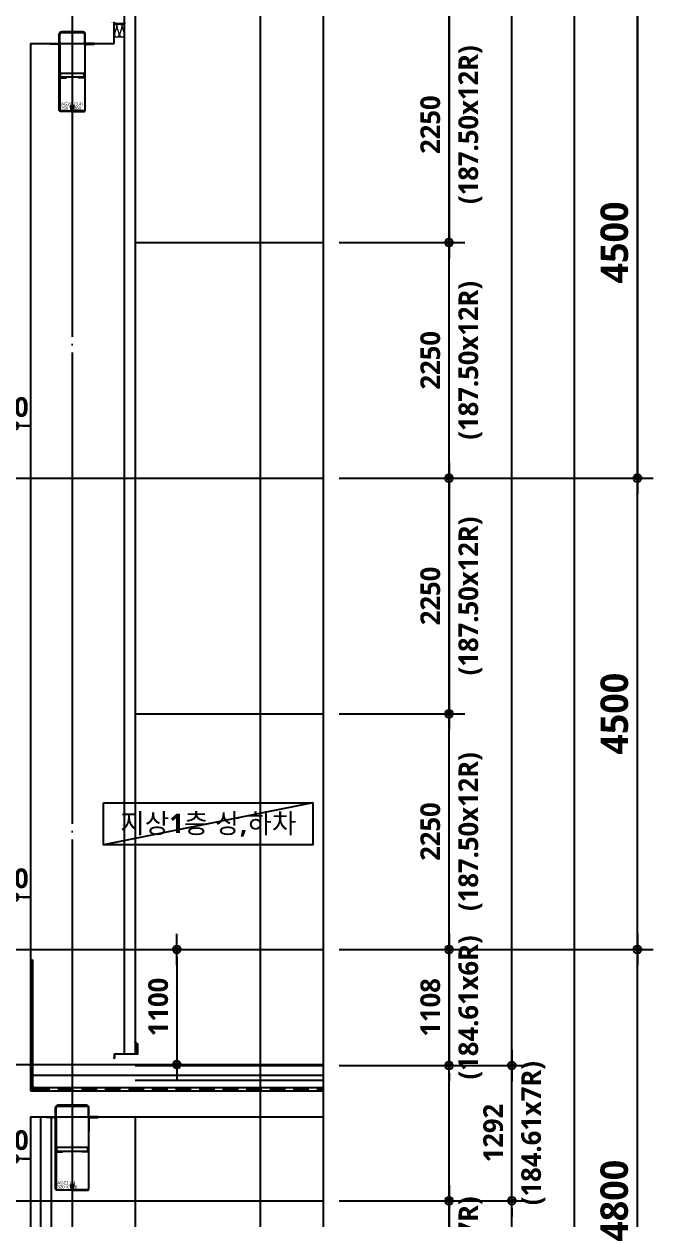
# Model space of a CAD drawing. Header units: millimetres. Extents: x 0 to 356400, y 0 to 68257.
# Drawn here: x 74263 to 80275, y 20125 to 31537 of the extents above; entities that cross this region are included whole.
import ezdxf
from ezdxf.enums import TextEntityAlignment as Align

# ---------------------------------------------------------------- set-up
doc = ezdxf.new("R2010")
doc.units = ezdxf.units.MM
doc.header["$LTSCALE"] = 75
doc.linetypes.add('CEN', pattern=[62, 60, -1, 0, -1])
doc.linetypes.add('STD_HIDDEN', pattern=[3, 2, -1])
doc.layers.get('Defpoints').update_dxf_attribs({"color": 161})
for name, color, linetype in [('##좌굴방지', 6, 'Continuous'), ('A-ANNO-GRA2', 4, 'Continuous'), ('A-ANNO-TEXT1', 7, 'Continuous'), ('A-CEN', 1, 'CEN'), ('A-DETL-WPRO-TYP2', 5, 'STD_HIDDEN'), ('A-FIN-TYP1', 6, 'Continuous'), ('A-FLOR-GW', 6, 'Continuous'), ('A-SECT-MATR1', 4, 'Continuous'), ('A-SECT-MATR2-PAT', 8, 'Continuous'), ('A-ST-AXIS-CEN', 252, 'CEN'), ('A-ST-AXIS-DIM', 7, 'Continuous'), ('A-ST-CONC', 2, 'Continuous'), ('ELE3', 4, 'Continuous')]:
    doc.layers.add(name, color=color, linetype=linetype)
doc.layers.add('A-XXXX-INSL2', color=8, linetype='Continuous', lineweight=18)
doc.layers.add('A-XXXX-STL', color=3, linetype='Continuous', lineweight=25)
for name, color, linetype, plot in [('Defpoint', 161, 'Continuous', False), ('G(그리드1)', 185, 'Continuous', False), ('G(그리드2)', 235, 'Continuous', False)]:
    doc.layers.add(name, color=color, linetype=linetype, plot=plot)
doc.styles.add('SH_대대리576', font='')
doc.styles.add('SH_진천_나눔', font='NanumGothicBold.ttf')
doc.styles.get("Standard").update_dxf_attribs({"font": 'arial.ttf'})
doc.styles.add('성본리_나눔BO', font='')
doc.styles.get('SH_대대리576').set_extended_font_data('NanumGothic', bold=True)
doc.styles.get('성본리_나눔BO').set_extended_font_data('NanumGothic', bold=True)
doc.dimstyles.new('SHP 75', dxfattribs={"dimscale": 75, "dimtxt": 3.5, "dimasz": 1, "dimexe": 2, "dimexo": 2, "dimgap": 1, "dimtad": 1, "dimdec": 0, "dimzin": 0, "dimdsep": 46, "dimtxsty": 'SH_대대리576', "dimblk": 'DIMDOT', "dimcen": 0.09, "dimclrd": 256, "dimclre": 256, "dimclrt": 3, "dimadec": 0, "dimazin": 1, "dimtfac": 1, "dimtdec": 0, "dimtix": 1, "dimtmove": 2, "dimatfit": 0, "dimldrblk": 'DIMDOT', "dimfxl": 1, "dimtfillclr": 3, "dimtolj": 1, "dimtzin": 0, "dimlwd": -1, "dimlwe": -1, "dimarcsym": 0})
doc.dimstyles.new('SHP 75 (in)', dxfattribs={"dimscale": 75, "dimtxt": 2.5, "dimasz": 1, "dimexe": 2, "dimexo": 2, "dimgap": 1, "dimtad": 1, "dimdec": 0, "dimzin": 0, "dimdsep": 46, "dimtxsty": 'SH_대대리576', "dimblk": 'DIMDOT', "dimblk1": 'NONE', "dimblk2": 'DIMDOT', "dimcen": 0.09, "dimclrd": 256, "dimclre": 256, "dimclrt": 3, "dimadec": 0, "dimazin": 1, "dimtfac": 1, "dimtdec": 0, "dimtix": 1, "dimtmove": 2, "dimatfit": 0, "dimldrblk": 'DIMDOT', "dimfxl": 1, "dimtfillclr": 3, "dimtolj": 1, "dimtzin": 0, "dimlwd": -1, "dimlwe": -1, "dimarcsym": 0})
pattern_1 = [(45, (-26621.6069, -1554.5902), (-0.25, 0.25), [])]
pattern_2 = [(45, (-26656.6069, -1454.5902), (-0.25, 0.25), [])]

# ---------------------------------------------------------------- blocks, each defined once
blk = doc.blocks.new('DIMDOT')
at = {"color": 0}
blk.add_line((-2, 0), (2, 0), dxfattribs=at)
for radius in [0.5, 0.25]:
    blk.add_circle((0, 0), radius, dxfattribs=at)
blk = doc.blocks.new('*D1232')
at = {"layer": 'A-ST-AXIS-DIM'}
for p, q in [((74025, 27350), (74025, 27850)), ((74175, 27350), (74175, 27850)), ((73950, 27700), (73875, 27700)), ((74175, 27700), (74025, 27700)), ((74250, 27700), (74325, 27700))]:
    blk.add_line(p, q, dxfattribs=at)
at = {"layer": 'Defpoints', "color": 0}
for p in [(74025, 27700), (74025, 27200), (74175, 27200)]:
    blk.add_point(p, dxfattribs=at)
at = {"layer": 'A-ST-AXIS-DIM', "linetype": 'ByBlock', "xscale": 75, "yscale": 75, "zscale": 75}
blk.add_blockref('DIMDOT', (74025, 27700), dxfattribs=at)
at = {"layer": 'A-ST-AXIS-DIM', "linetype": 'ByBlock', "xscale": 75, "yscale": 75, "zscale": 75, "rotation": 180}
blk.add_blockref('DIMDOT', (74175, 27700), dxfattribs=at)
at = {"layer": 'A-ST-AXIS-DIM', "color": 3, "insert": (74100, 27878), "char_height": 187.5, "attachment_point": 5, "style": 'SH_대대리576'}
blk.add_mtext('\\A1;150', dxfattribs=at)
blk = doc.blocks.new('_None')
blk = doc.blocks.new('*D1237')
at = {"layer": 'A-ST-AXIS-DIM'}
for p, q in [((74025, 20350), (74025, 20850)), ((74175, 20350), (74175, 20850)), ((73950, 20700), (73875, 20700)), ((74175, 20700), (74025, 20700)), ((74250, 20700), (74325, 20700))]:
    blk.add_line(p, q, dxfattribs=at)
at = {"layer": 'Defpoints', "color": 0}
for p in [(74025, 20700), (74025, 20200), (74175, 20200)]:
    blk.add_point(p, dxfattribs=at)
at = {"layer": 'A-ST-AXIS-DIM', "linetype": 'ByBlock', "xscale": 75, "yscale": 75, "zscale": 75}
blk.add_blockref('DIMDOT', (74025, 20700), dxfattribs=at)
at = {"layer": 'A-ST-AXIS-DIM', "linetype": 'ByBlock', "xscale": 75, "yscale": 75, "zscale": 75, "rotation": 180}
blk.add_blockref('DIMDOT', (74175, 20700), dxfattribs=at)
at = {"layer": 'A-ST-AXIS-DIM', "color": 3, "insert": (74100, 20878), "char_height": 187.5, "attachment_point": 5, "style": 'SH_대대리576'}
blk.add_mtext('\\A1;150', dxfattribs=at)
blk = doc.blocks.new('*D1239')
at = {"layer": 'A-ST-AXIS-DIM'}
for p, q in [((77275, 27200), (80275, 27200)), ((80125, 22775), (80125, 27125)), ((77275, 22700), (80275, 22700))]:
    blk.add_line(p, q, dxfattribs=at)
at = {"layer": 'Defpoints', "color": 0}
for p in [(77125, 27200), (80125, 27200), (77125, 22700)]:
    blk.add_point(p, dxfattribs=at)
at = {"layer": 'A-ST-AXIS-DIM', "linetype": 'ByBlock', "xscale": 75, "yscale": 75, "zscale": 75}
for p, rotation in [((80125, 27200), 90), ((80125, 22700), 270)]:
    blk.add_blockref('DIMDOT', p, dxfattribs=dict(at, rotation=rotation))
at = {"layer": 'A-ST-AXIS-DIM', "color": 3, "insert": (79906, 24950), "char_height": 262.5, "attachment_point": 5, "rotation": 90, "style": 'SH_진천_나눔'}
blk.add_mtext('\\A1;4500', dxfattribs=at)
blk = doc.blocks.new('*D1241')
at = {"layer": 'A-ST-AXIS-DIM'}
for p, q in [((77275, 22700), (80275, 22700)), ((80125, 17975), (80125, 22625)), ((77275, 17900), (80275, 17900))]:
    blk.add_line(p, q, dxfattribs=at)
at = {"layer": 'Defpoints', "color": 0}
for p in [(77125, 22700), (80125, 22700), (77125, 17900)]:
    blk.add_point(p, dxfattribs=at)
at = {"layer": 'A-ST-AXIS-DIM', "linetype": 'ByBlock', "xscale": 75, "yscale": 75, "zscale": 75}
for p, rotation in [((80125, 22700), 90), ((80125, 17900), 270)]:
    blk.add_blockref('DIMDOT', p, dxfattribs=dict(at, rotation=rotation))
at = {"layer": 'A-ST-AXIS-DIM', "color": 3, "insert": (79905, 20300), "char_height": 262.5, "attachment_point": 5, "rotation": 90, "style": 'SH_진천_나눔'}
blk.add_mtext('\\A1;4800', dxfattribs=at)
blk = doc.blocks.new('*D1243')
at = {"layer": 'A-ST-AXIS-DIM'}
for p, q in [((77275, 31700), (80275, 31700)), ((80125, 31625), (80125, 27275)), ((77275, 27200), (80275, 27200))]:
    blk.add_line(p, q, dxfattribs=at)
at = {"layer": 'Defpoints', "color": 0}
for p in [(77125, 31700), (77125, 27200), (80125, 27200)]:
    blk.add_point(p, dxfattribs=at)
at = {"layer": 'A-ST-AXIS-DIM', "linetype": 'ByBlock', "xscale": 75, "yscale": 75, "zscale": 75}
for p, rotation in [((80125, 31700), 90), ((80125, 27200), 270)]:
    blk.add_blockref('DIMDOT', p, dxfattribs=dict(at, rotation=rotation))
at = {"layer": 'A-ST-AXIS-DIM', "color": 3, "insert": (79906, 29450), "char_height": 262.5, "attachment_point": 5, "rotation": 90, "style": 'SH_진천_나눔'}
blk.add_mtext('\\A1;4500', dxfattribs=at)
blk = doc.blocks.new('*D1245')
at = {"layer": 'A-ST-AXIS-DIM'}
for p, q in [((77275, 24950), (78475, 24950)), ((78325, 22775), (78325, 24875)), ((77275, 22700), (78475, 22700))]:
    blk.add_line(p, q, dxfattribs=at)
at = {"layer": 'Defpoints', "color": 0}
for p in [(77125, 24950), (78325, 24950), (77125, 22700)]:
    blk.add_point(p, dxfattribs=at)
at = {"layer": 'A-ST-AXIS-DIM', "linetype": 'ByBlock', "xscale": 75, "yscale": 75, "zscale": 75}
for p, rotation in [((78325, 24950), 90), ((78325, 22700), 270)]:
    blk.add_blockref('DIMDOT', p, dxfattribs=dict(at, rotation=rotation))
at = {"layer": 'A-ST-AXIS-DIM', "color": 3, "char_height": 187.5, "attachment_point": 5, "rotation": 90, "style": 'SH_대대리576'}
for s, insert in [('\\A1;(187.50x12R)', (78530, 23825)), ('\\A1;2250', (78147, 23825))]:
    blk.add_mtext(s, dxfattribs=dict(at, insert=insert))
blk = doc.blocks.new('*D1246')
at = {"layer": 'A-ST-AXIS-DIM'}
for p, q in [((77275, 27200), (78475, 27200)), ((78325, 27125), (78325, 25025)), ((77275, 24950), (78475, 24950))]:
    blk.add_line(p, q, dxfattribs=at)
at = {"layer": 'Defpoints', "color": 0}
for p in [(77125, 27200), (77125, 24950), (78325, 24950)]:
    blk.add_point(p, dxfattribs=at)
at = {"layer": 'A-ST-AXIS-DIM', "linetype": 'ByBlock', "xscale": 75, "yscale": 75, "zscale": 75}
for p, rotation in [((78325, 27200), 90), ((78325, 24950), 270)]:
    blk.add_blockref('DIMDOT', p, dxfattribs=dict(at, rotation=rotation))
at = {"layer": 'A-ST-AXIS-DIM', "color": 3, "char_height": 187.5, "attachment_point": 5, "rotation": 90, "style": 'SH_대대리576'}
for s, insert in [('\\A1;(187.50x12R)', (78530, 26075)), ('\\A1;2250', (78147, 26075))]:
    blk.add_mtext(s, dxfattribs=dict(at, insert=insert))
blk = doc.blocks.new('*D1247')
at = {"layer": 'A-ST-AXIS-DIM'}
for p, q in [((77275, 29450), (78475, 29450)), ((78325, 27275), (78325, 29375)), ((77275, 27200), (78475, 27200))]:
    blk.add_line(p, q, dxfattribs=at)
at = {"layer": 'Defpoints', "color": 0}
for p in [(77125, 29450), (78325, 29450), (77125, 27200)]:
    blk.add_point(p, dxfattribs=at)
at = {"layer": 'A-ST-AXIS-DIM', "linetype": 'ByBlock', "xscale": 75, "yscale": 75, "zscale": 75}
for p, rotation in [((78325, 29450), 90), ((78325, 27200), 270)]:
    blk.add_blockref('DIMDOT', p, dxfattribs=dict(at, rotation=rotation))
at = {"layer": 'A-ST-AXIS-DIM', "color": 3, "char_height": 187.5, "attachment_point": 5, "rotation": 90, "style": 'SH_대대리576'}
for s, insert in [('\\A1;(187.50x12R)', (78530, 28325)), ('\\A1;2250', (78147, 28325))]:
    blk.add_mtext(s, dxfattribs=dict(at, insert=insert))
blk = doc.blocks.new('*D1248')
at = {"layer": 'A-ST-AXIS-DIM'}
for p, q in [((77275, 31700), (78475, 31700)), ((78325, 31625), (78325, 29525)), ((77275, 29450), (78475, 29450))]:
    blk.add_line(p, q, dxfattribs=at)
at = {"layer": 'Defpoints', "color": 0}
for p in [(77125, 31700), (77125, 29450), (78325, 29450)]:
    blk.add_point(p, dxfattribs=at)
at = {"layer": 'A-ST-AXIS-DIM', "linetype": 'ByBlock', "xscale": 75, "yscale": 75, "zscale": 75}
for p, rotation in [((78325, 31700), 90), ((78325, 29450), 270)]:
    blk.add_blockref('DIMDOT', p, dxfattribs=dict(at, rotation=rotation))
at = {"layer": 'A-ST-AXIS-DIM', "color": 3, "char_height": 187.5, "attachment_point": 5, "rotation": 90, "style": 'SH_대대리576'}
for s, insert in [('\\A1;(187.50x12R)', (78530, 30575)), ('\\A1;2250', (78147, 30575))]:
    blk.add_mtext(s, dxfattribs=dict(at, insert=insert))
blk = doc.blocks.new('*D1272')
at = {"layer": 'A-ST-AXIS-DIM'}
for p, q in [((78325, 20375), (78325, 20450)), ((77275, 20300), (78475, 20300)), ((78325, 20300), (78325, 19008)), ((77275, 19008), (78475, 19008)), ((78325, 18933), (78325, 18858))]:
    blk.add_line(p, q, dxfattribs=at)
at = {"layer": 'Defpoints', "color": 0}
for p in [(77125, 20300), (77125, 19008), (78325, 19008)]:
    blk.add_point(p, dxfattribs=at)
at = {"layer": 'A-ST-AXIS-DIM', "linetype": 'ByBlock', "xscale": 75, "yscale": 75, "zscale": 75}
for p, rotation in [((78325, 20300), 270), ((78325, 19008), 90)]:
    blk.add_blockref('DIMDOT', p, dxfattribs=dict(at, rotation=rotation))
at = {"layer": 'A-ST-AXIS-DIM', "color": 3, "char_height": 187.5, "attachment_point": 5, "rotation": 90, "style": 'SH_대대리576'}
for s, insert in [('\\A1;(184.61x7R)', (78530, 19654)), ('\\A1;1292', (78147, 19654))]:
    blk.add_mtext(s, dxfattribs=dict(at, insert=insert))
blk = doc.blocks.new('*D1273')
at = {"layer": 'A-ST-AXIS-DIM'}
for p, q in [((78925, 21667), (78925, 21742)), ((77275, 21592), (79075, 21592)), ((78925, 20300), (78925, 21592)), ((77275, 20300), (79075, 20300)), ((78925, 20225), (78925, 20150))]:
    blk.add_line(p, q, dxfattribs=at)
at = {"layer": 'Defpoints', "color": 0}
for p in [(77125, 21592), (78925, 21592), (77125, 20300)]:
    blk.add_point(p, dxfattribs=at)
at = {"layer": 'A-ST-AXIS-DIM', "linetype": 'ByBlock', "xscale": 75, "yscale": 75, "zscale": 75}
for p, rotation in [((78925, 21592), 270), ((78925, 20300), 90)]:
    blk.add_blockref('DIMDOT', p, dxfattribs=dict(at, rotation=rotation))
at = {"layer": 'A-ST-AXIS-DIM', "color": 3, "char_height": 187.5, "attachment_point": 5, "rotation": 90, "style": 'SH_대대리576'}
for s, insert in [('\\A1;(184.61x7R)', (79130, 20946)), ('\\A1;1292', (78747, 20946))]:
    blk.add_mtext(s, dxfattribs=dict(at, insert=insert))
blk = doc.blocks.new('*D1274')
at = {"layer": 'A-ST-AXIS-DIM'}
for p, q in [((78325, 22775), (78325, 22850)), ((77275, 22700), (78475, 22700)), ((78325, 22700), (78325, 21592)), ((77275, 21592), (78475, 21592)), ((78325, 21517), (78325, 21442))]:
    blk.add_line(p, q, dxfattribs=at)
at = {"layer": 'Defpoints', "color": 0}
for p in [(77125, 22700), (77125, 21592), (78325, 21592)]:
    blk.add_point(p, dxfattribs=at)
at = {"layer": 'A-ST-AXIS-DIM', "linetype": 'ByBlock', "xscale": 75, "yscale": 75, "zscale": 75}
for p, rotation in [((78325, 22700), 270), ((78325, 21592), 90)]:
    blk.add_blockref('DIMDOT', p, dxfattribs=dict(at, rotation=rotation))
at = {"layer": 'A-ST-AXIS-DIM', "color": 3, "char_height": 187.5, "attachment_point": 5, "rotation": 90, "style": 'SH_대대리576'}
for s, insert in [('\\A1;(184.61x6R)', (78530, 22146)), ('\\A1;1108', (78147, 22146))]:
    blk.add_mtext(s, dxfattribs=dict(at, insert=insert))
blk = doc.blocks.new('*D1279')
at = {"layer": 'A-ST-AXIS-DIM'}
for p, q in [((74025, 22850), (74025, 23350)), ((74175, 22850), (74175, 23350)), ((73950, 23200), (73875, 23200)), ((74175, 23200), (74025, 23200)), ((74250, 23200), (74325, 23200))]:
    blk.add_line(p, q, dxfattribs=at)
at = {"layer": 'Defpoints', "color": 0}
for p in [(74025, 23200), (74025, 22700), (74175, 22700)]:
    blk.add_point(p, dxfattribs=at)
at = {"layer": 'A-ST-AXIS-DIM', "linetype": 'ByBlock', "xscale": 75, "yscale": 75, "zscale": 75}
blk.add_blockref('DIMDOT', (74025, 23200), dxfattribs=at)
at = {"layer": 'A-ST-AXIS-DIM', "linetype": 'ByBlock', "xscale": 75, "yscale": 75, "zscale": 75, "rotation": 180}
blk.add_blockref('DIMDOT', (74175, 23200), dxfattribs=at)
at = {"layer": 'A-ST-AXIS-DIM', "color": 3, "insert": (74100, 23378), "char_height": 187.5, "attachment_point": 5, "style": 'SH_대대리576'}
blk.add_mtext('\\A1;150', dxfattribs=at)
blk = doc.blocks.new('*D1972')
at = {"layer": 'A-ST-AXIS-DIM'}
for p, q in [((74875, 22700), (75875, 22700)), ((75725, 22625), (75725, 21675)), ((74875, 21600), (75875, 21600))]:
    blk.add_line(p, q, dxfattribs=at)
at = {"layer": 'Defpoints', "color": 0}
for p in [(74725, 22700), (74725, 21600), (75725, 21600)]:
    blk.add_point(p, dxfattribs=at)
at = {"layer": 'A-ST-AXIS-DIM', "linetype": 'ByBlock', "xscale": 75, "yscale": 75, "zscale": 75}
for p, rotation in [((75725, 22700), 90), ((75725, 21600), 270)]:
    blk.add_blockref('DIMDOT', p, dxfattribs=dict(at, rotation=rotation))
at = {"layer": 'A-ST-AXIS-DIM', "color": 3, "insert": (75547, 22150), "char_height": 187.5, "attachment_point": 5, "rotation": 90, "style": 'SH_대대리576'}
blk.add_mtext('\\A1;1100', dxfattribs=at)
blk = doc.blocks.new('*D1973')
at = {"layer": 'A-ST-AXIS-DIM'}
for p, q in [((74875, 22700), (75875, 22700)), ((75725, 22625), (75725, 21675)), ((74875, 21600), (75875, 21600))]:
    blk.add_line(p, q, dxfattribs=at)
at = {"layer": 'Defpoints', "color": 0}
for p in [(74725, 22700), (74725, 21600), (75725, 21600)]:
    blk.add_point(p, dxfattribs=at)
at = {"layer": 'A-ST-AXIS-DIM', "linetype": 'ByBlock', "xscale": 75, "yscale": 75, "zscale": 75}
for p, rotation in [((75725, 22700), 90), ((75725, 21600), 270)]:
    blk.add_blockref('DIMDOT', p, dxfattribs=dict(at, rotation=rotation))
at = {"layer": 'A-ST-AXIS-DIM', "color": 3, "insert": (75547, 22150), "char_height": 187.5, "attachment_point": 5, "rotation": 90, "style": 'SH_대대리576'}
blk.add_mtext('\\A1;1100', dxfattribs=at)
blk = doc.blocks.new('G$C7CFD2686')
h = blk.add_hatch()
h.set_pattern_fill('ANSI31', color=252, scale=0.1, angle=45, style=0)
h.set_pattern_definition(pattern_1)
h.paths.add_polyline_path([(219, 810), (269, 810), (269, 804), (219, 804)])
h = blk.add_hatch()
h.set_pattern_fill('ANSI31', color=252, scale=0.1, angle=45, style=0)
h.set_pattern_definition(pattern_1)
h.paths.add_polyline_path([(84, 695), (84, 745), (90, 745), (90, 695)])
h = blk.add_hatch()
h.set_pattern_fill('ANSI31', color=252, scale=0.1, angle=45, style=0)
h.set_pattern_definition(pattern_1)
h.paths.add_polyline_path([(404, 695), (404, 745), (398, 745), (398, 695)])
at = {"layer": '##좌굴방지'}
for points in [[(398, 372), (90, 372), (90, 366), (150, 366), (150, 372)], [(98, 372), (98, 412), (390, 412), (390, 372)], [(398, 372), (398, 366), (338, 366), (338, 372)]]:
    blk.add_lwpolyline(points, dxfattribs=at)
at = {"color": 2, "linetype": 'Continuous'}
for p, q in [((105, 810), (383, 810)), ((105, 804), (383, 804)), ((84, 695), (84, 789)), ((84, 695), (90, 695)), ((90, 695), (90, 789)), ((398, 695), (398, 789)), ((404, 695), (398, 695)), ((404, 695), (404, 789))]:
    blk.add_line(p, q, dxfattribs=at)
at = {"color": 3, "linetype": 'Continuous'}
for p, q in [((109, 810), (109, 816)), ((109, 816), (379, 816)), ((109, 810), (379, 810)), ((379, 810), (379, 816))]:
    blk.add_line(p, q, dxfattribs=at)
at = {"color": 7, "linetype": 'Continuous'}
for p, q in [((84, 675), (84, 565)), ((404, 675), (404, 565))]:
    blk.add_line(p, q, dxfattribs=at)
at = {"color": 2, "linetype": 'Continuous'}
for points in [[(226, 54), (231, 56), (243, 24, -0.520567), (226, 0), (102, 0, -0.414214), (84, 18), (84, 680, 0.413373), (70, 694), (0, 694), (0, 700), (70, 700, -0.413938), (90, 680), (90, 18, 0.414214), (102, 6), (226, 6, 0.520567), (237, 22)], [(262, 54), (257, 56), (245, 24, 0.520567), (262, 0), (386, 0, 0.414214), (404, 18), (404, 680, -0.413373), (418, 694), (488, 694), (488, 700), (418, 700, 0.413938), (398, 680), (398, 18, -0.414214), (386, 6), (262, 6, -0.520567), (251, 22)]]:
    blk.add_lwpolyline(points, format="xyb", close=True, dxfattribs=at)
for centre, radius, start, end in [((105, 789), 21, 90, 180), ((105, 789), 15, 90, 180), ((383, 789), 21, 0, 90), ((383, 789), 15, 0, 90)]:
    blk.add_arc(centre, radius, start, end, dxfattribs=at)
at = {"layer": 'Defpoint', "linetype": 'Continuous'}
for s, p in [('AG21 (1)', (102, 73)), ('320 X 900', (102, 33))]:
    blk.add_text(s, height=30, dxfattribs=at).set_placement(p, align=Align.MIDDLE_LEFT)
blk = doc.blocks.new('G$CFA1FB643')
h = blk.add_hatch()
h.set_pattern_fill('ANSI31', color=252, scale=0.1, angle=45, style=0)
h.set_pattern_definition(pattern_2)
h.paths.add_polyline_path([(84, 645), (84, 695), (90, 695), (90, 645)])
h = blk.add_hatch()
h.set_pattern_fill('ANSI31', color=252, scale=0.1, angle=45, style=0)
h.set_pattern_definition(pattern_2)
h.paths.add_polyline_path([(184, 760), (234, 760), (234, 754), (184, 754)])
h = blk.add_hatch()
h.set_pattern_fill('ANSI31', color=252, scale=0.1, angle=45, style=0)
h.set_pattern_definition(pattern_2)
h.paths.add_polyline_path([(334, 645), (334, 695), (328, 695), (328, 645)])
at = {"layer": '##좌굴방지'}
for points in [[(98, 328), (98, 368), (320, 368), (320, 328)], [(328, 328), (90, 328), (90, 322), (150, 322), (150, 328)], [(328, 328), (328, 322), (268, 322), (268, 328)]]:
    blk.add_lwpolyline(points, dxfattribs=at)
at = {"color": 2, "linetype": 'Continuous'}
for p, q in [((84, 645), (84, 739)), ((90, 645), (90, 739)), ((105, 760), (313, 760)), ((105, 754), (313, 754)), ((328, 645), (328, 739)), ((334, 645), (334, 739)), ((84, 645), (90, 645)), ((334, 645), (328, 645))]:
    blk.add_line(p, q, dxfattribs=at)
at = {"color": 3, "linetype": 'Continuous'}
for p, q in [((109, 760), (109, 766)), ((109, 766), (309, 766)), ((109, 760), (309, 760)), ((309, 760), (309, 766))]:
    blk.add_line(p, q, dxfattribs=at)
at = {"color": 7, "linetype": 'Continuous'}
blk.add_line((84, 625), (84, 515), dxfattribs=at)
at = {"color": 252, "linetype": 'Continuous'}
blk.add_line((346, 650), (334, 650), dxfattribs=at)
at = {"color": 2, "linetype": 'Continuous'}
for points in [[(191, 54), (196, 56), (208, 24, -0.520567), (191, 0), (102, 0, -0.414214), (84, 18), (84, 630, 0.413373), (70, 644), (0, 644), (0, 650), (70, 650, -0.413938), (90, 630), (90, 18, 0.414214), (102, 6), (191, 6, 0.520567), (202, 22)], [(227, 54), (222, 56), (210, 24, 0.520567), (227, 0), (316, 0, 0.414214), (334, 18), (334, 630, -0.413373), (348, 644), (418, 644), (418, 650), (348, 650, 0.413938), (328, 630), (328, 18, -0.414214), (316, 6), (227, 6, -0.520567), (216, 22)]]:
    blk.add_lwpolyline(points, format="xyb", close=True, dxfattribs=at)
for centre, radius, start, end in [((105, 739), 21, 90, 180), ((105, 739), 15, 90, 180), ((313, 739), 21, 0, 90), ((313, 739), 15, 0, 90)]:
    blk.add_arc(centre, radius, start, end, dxfattribs=at)
at = {"layer": 'Defpoint', "linetype": 'Continuous'}
for s, p in [('AG2A (3,4)', (102, 73)), ('250 X 850', (102, 33))]:
    blk.add_text(s, height=30, dxfattribs=at).set_placement(p, align=Align.MIDDLE_LEFT)

msp = doc.modelspace()

# ---------------------------------------------------------------- linework, layer by layer
at = {"layer": 'A-ANNO-GRA2'}
msp.add_lwpolyline([(75025, 24098.2), (77025, 24098.2), (77025, 23700), (75025, 23700)], close=True, dxfattribs=at)
at = {"layer": 'A-CEN'}
for p, q in [((75325, 29450), (77125, 29450)), ((59225, 27200), (77125, 27200)), ((75325, 24950), (77125, 24950)), ((59225, 22700), (77125, 22700)), ((73675, 21600), (77125, 21600)), ((75325, 21592.3), (77125, 21592.3)), ((75325, 21450), (77125, 21450)), ((59225, 20300), (77125, 20300))]:
    msp.add_line(p, q, dxfattribs=at)
at = {"layer": 'A-DETL-WPRO-TYP2'}
for p, q in [((74335, 22600), (74335, 21392.1)), ((74362.1, 21365), (74335, 21392.1)), ((74362.1, 21365), (77125, 21365))]:
    msp.add_line(p, q, dxfattribs=at)
at = {"layer": 'A-FIN-TYP1'}
for p, q in [((74325, 22600), (74345, 22600)), ((74345, 22600), (74345, 21600)), ((74345, 21600), (77125, 21600)), ((74345, 21600), (74345, 21500))]:
    msp.add_line(p, q, dxfattribs=at)
at = {"layer": 'A-FLOR-GW'}
for p, q in [((75225, 21700), (75225, 53100)), ((75325, 53175), (75325, 21700))]:
    msp.add_line(p, q, dxfattribs=at)
msp.add_lwpolyline([(75128, 21702), (75348, 21702), (75348, 21797.9), (75328, 21797.9), (75328, 21817.9), (75327, 21817.9), (75327, 21809.9), (75325, 21809.9), (75325, 21819.9), (75330, 21819.9), (75330, 21799.9), (75350, 21799.9), (75350, 21700), (75130, 21700), (75130, 21660.2), (75125, 21660.2), (75125, 21670.2), (75127, 21670.2), (75127, 21662.2), (75128, 21662.2)], close=True, dxfattribs=at)
for points in [[(74425, 12700), (74425, 21100)], [(74525, 21100), (74525, 12700)]]:
    msp.add_lwpolyline(points, dxfattribs=at)
at = {"layer": 'A-SECT-MATR1'}
for p, q in [((74345, 21500), (77125, 21500)), ((74345, 21500), (74345, 21396.3)), ((74361.3, 21380), (74345, 21396.3)), ((74361.3, 21380), (77125, 21380))]:
    msp.add_line(p, q, dxfattribs=at)
at = {"layer": 'A-SECT-MATR2-PAT'}
msp.add_line((74363, 21350), (74325, 21388), dxfattribs=at)
at = {"layer": 'A-ST-AXIS-CEN'}
msp.add_line((74725, 56300), (74725, 9200), dxfattribs=at)
at = {"layer": 'A-ST-CONC'}
for p, q in [((75125, 31350), (75125, 31550)), ((74325, 31350), (75125, 31350)), ((74325, 31350), (74325, 21350)), ((74325, 21350), (77125, 21350)), ((74325, 21100), (77125, 21100)), ((74325, 21100), (74325, 12300))]:
    msp.add_line(p, q, dxfattribs=at)
at = {"layer": 'A-XXXX-INSL2'}
msp.add_line((75125, 31412), (75225, 31412), dxfattribs=at)
msp.add_lwpolyline([(75126.5, 31537, -0.509267), (75148.6, 31506.7), (75129.4, 31442.3, 1.37259), (75173.6, 31442.3), (75154.4, 31506.7, -1.37259), (75198.6, 31506.7), (75179.4, 31442.3, 1.37259), (75223.6, 31442.3), (75204.4, 31506.7, -0.4882903), (75225, 31537)], format="xyb", dxfattribs=at)
at = {"layer": 'A-XXXX-STL', "const_width": 3}
msp.add_lwpolyline([(75095, 31550), (75125, 31550), (75125, 31410.6), (75183, 31410.6)], dxfattribs=at)
at = {"layer": 'A-XXXX-STL'}
msp.add_lwpolyline([(75225, 31537), (75126.5, 31537), (75126.5, 31550), (75128.5, 31550), (75128.5, 31539), (75223, 31539), (75223, 31550), (75225, 31550)], close=True, dxfattribs=at)
at = {"layer": 'ELE3'}
msp.add_line((75325, 21100), (75325, 12600), dxfattribs=at)
at = {"layer": 'G(그리드1)'}
for points in [[(80125, 59300), (53525, 59300), (53525, 6800), (80125, 6800)], [(80125, 59300), (56225, 59300), (56225, 6800), (80125, 6800)], [(79525, 58700), (56825, 58700), (56825, 7400), (79525, 7400)], [(78925, 58100), (57425, 58100), (57425, 8000), (78925, 8000)], [(78325, 57500), (58025, 57500), (58025, 8600), (78325, 8600)], [(77125, 56300), (59225, 56300), (59225, 9200), (77125, 9200)]]:
    msp.add_lwpolyline(points, close=True, dxfattribs=at)
at = {"layer": 'G(그리드2)'}
msp.add_line((77025, 24098.2), (75025, 23700), dxfattribs=at)
msp.add_lwpolyline([(76525, 55700), (59825, 55700), (59825, 9800), (76525, 9800)], close=True, dxfattribs=at)

# ---------------------------------------------------------------- block references
for name, p in [('G$CFA1FB643', (74516, 30700)), ('G$C7CFD2686', (74481, 20400))]:
    msp.add_blockref(name, p)

# ---------------------------------------------------------------- texts
at = {"layer": 'A-ANNO-TEXT1', "style": '성본리_나눔BO'}
msp.add_text('지상1층 상,하차', height=187.5, dxfattribs=at).set_placement((76025, 23899.1), align=Align.MIDDLE)

# ---------------------------------------------------------------- dimensions: what is measured, and where the dimension line sits
at = {"layer": 'A-ST-AXIS-DIM'}
for base, p1, p2, angle, dimstyle, override, picture, middle in [((80125, 27200), (77125, 31700), (77125, 27200), 90, 'SHP 75', {"dimtxsty": 'SH_진천_나눔', "dimldrblk": 'DIMDOT'}, '*D1243', (79905.7, 29450)), ((74025, 27700), (74175, 27200), (74025, 27200), 0, 'SHP 75 (in)', {"dimtxsty": 'SH_대대리576', "dimldrblk": 'DIMDOT'}, '*D1232', (74100, 27878.1)), ((80125, 27200), (77125, 22700), (77125, 27200), 270, 'SHP 75', {"dimtxsty": 'SH_진천_나눔', "dimldrblk": 'DIMDOT'}, '*D1239', (79905.7, 24950)), ((74025, 23200), (74175, 22700), (74025, 22700), 0, 'SHP 75 (in)', {"dimtxsty": 'SH_대대리576', "dimldrblk": 'DIMDOT'}, '*D1279', (74100, 23378.1)), ((75725, 21600), (74725, 22700), (74725, 21600), 90, 'SHP 75 (in)', {"dimtxsty": 'SH_대대리576', "dimldrblk": 'DIMDOT'}, '*D1972', (75547.2, 22150)), ((75725, 21600), (74725, 22700), (74725, 21600), 90, 'SHP 75 (in)', {"dimtxsty": 'SH_대대리576', "dimldrblk": 'DIMDOT'}, '*D1973', (75547.2, 22150)), ((80125, 22700), (77125, 17900), (77125, 22700), 270, 'SHP 75', {"dimtxsty": 'SH_진천_나눔', "dimldrblk": 'DIMDOT'}, '*D1241', (79905.1, 20300)), ((74025, 20700), (74175, 20200), (74025, 20200), 0, 'SHP 75 (in)', {"dimtxsty": 'SH_대대리576', "dimldrblk": 'DIMDOT'}, '*D1237', (74100, 20878.1))]:
    dim = msp.add_linear_dim(base=base, p1=p1, p2=p2, angle=angle, dimstyle=dimstyle, override=override, dxfattribs=at)
    dim.commit()
    dim.dimension.update_dxf_attribs({"geometry": picture, "text_midpoint": middle})
for base, p1, p2, angle, text, picture, middle in [((78325, 29450), (77125, 31700), (77125, 29450), 90, '<>\\X(187.50x12R)', '*D1248', (78325, 30575)), ((78325, 29450), (77125, 27200), (77125, 29450), 270, '<>\\X(187.50x12R)', '*D1247', (78325, 28325)), ((78325, 24950), (77125, 27200), (77125, 24950), 90, '<>\\X(187.50x12R)', '*D1246', (78325, 26075)), ((78325, 24950), (77125, 22700), (77125, 24950), 270, '<>\\X(187.50x12R)', '*D1245', (78325, 23825)), ((78325, 21592.3), (77125, 22700), (77125, 21592.3), 90, '<>\\X(184.61x6R)', '*D1274', (78325, 22146.2)), ((78925, 21592.3), (77125, 20300), (77125, 21592.3), 270, '<>\\X(184.61x7R)', '*D1273', (78925, 20946.2)), ((78325, 19007.7), (77125, 20300), (77125, 19007.7), 90, '<>\\X(184.61x7R)', '*D1272', (78325, 19653.8))]:
    dim = msp.add_linear_dim(base=base, p1=p1, p2=p2, angle=angle, text=text, dimstyle='SHP 75 (in)', override={"dimtxsty": 'SH_대대리576', "dimldrblk": 'DIMDOT'}, dxfattribs=at)
    dim.commit()
    dim.dimension.update_dxf_attribs({"geometry": picture, "text_midpoint": middle})

doc.saveas('drawing.dxf')
